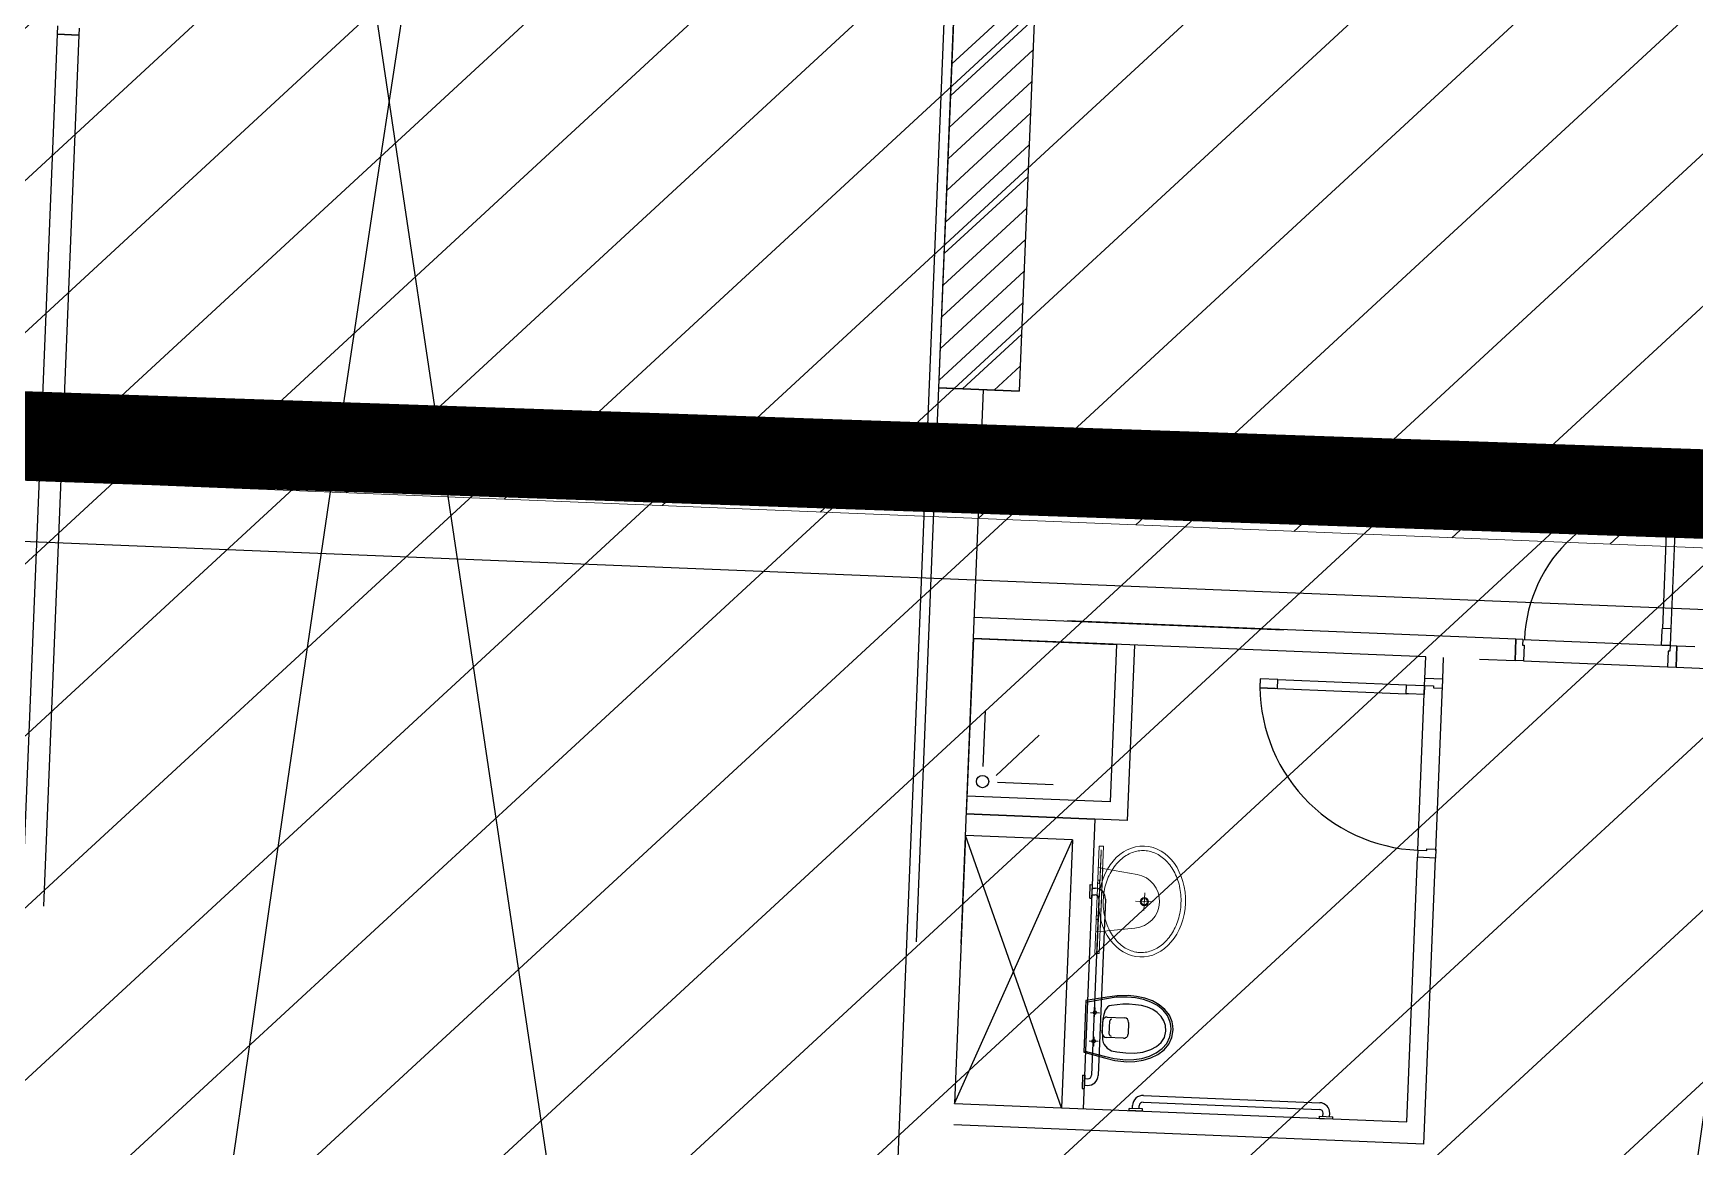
# Model space of a CAD drawing. Extents: x -678889171 to 586587, y -792238163 to 335485.
# Drawn here: x -678754277 to -678744992, y -791956724 to -791950503 of the extents above; entities that cross this region are included whole.
import ezdxf
from ezdxf.enums import TextEntityAlignment as Align

# ---------------------------------------------------------------- set-up
doc = ezdxf.new("R2010")
doc.units = 0
doc.header["$MEASUREMENT"] = 0
for name, color, linetype in [('A-FLOR-PATT', 252, 'Continuous'), ('A-SITE-PATT', 252, 'Continuous'), ('A-WALL', 252, 'Continuous')]:
    doc.layers.add(name, color=color, linetype=linetype)
for name, color, linetype, lineweight in [('BASEMENT3 LAYOUT$0$A-TABL-TEXT', 252, 'Continuous', 30), ('BASEMENT3 LAYOUT$0$HATCH2', 252, 'Continuous', 15), ('Ground floor Towers$0$04-Ground Floor$0$A-FIX', 252, 'Continuous', 0)]:
    doc.layers.add(name, color=color, linetype=linetype, lineweight=lineweight)
doc.styles.add('Ground floor Towers$0$$Bas01-Rname$0$EN-SC', font='swissc.ttf')
doc.styles.add('Ground floor Towers$0$$Bas01-Rname$0$EN-SCL', font='swisscl.ttf')
doc.styles.add('Ground floor Towers$0$04-Ground Floor$0$V2-lower ground$0$LEVEL  FOR LICENSE LOWER GR$0$$LG- LEVEL$0$AR-SR', font='sarb.shx')

# ---------------------------------------------------------------- blocks, each defined once
blk = doc.blocks.new('A$C61C61320')
at = {"layer": 'BASEMENT3 LAYOUT$0$HATCH2'}
h = blk.add_hatch(dxfattribs=at)
h.set_pattern_fill('ANSI31', color=256, scale=5000, style=0)
h.set_pattern_definition([(45, (1320016.062358054, 343948.7931753235), (-441.9417382415922, 441.9417382415922), [])])
h.paths.add_polyline_path([(11086.00013759569, 20764.88754983409), (-87874.57371154218, 20764.88754983409), (-87874.57371154218, -14411.92520058152), (11086.00013759569, -14411.92520058152)])
h = blk.add_hatch(dxfattribs=at)
h.set_pattern_fill('JIS_WOOD', color=256, scale=1000, style=0)
h.set_pattern_definition([(45, (-845211.5632561638, -471074.8112416068), (-499.9999991609842, 499.9999991609843), [])])
edge = h.paths.add_edge_path()
edge.add_line((-87728.88771757309, -14436.92520058164), (11085.99286301623, -14077.61977391216))
edge.add_line((11085.9928630162, -14077.61977391216), (11086.00013759563, -61296.12011963065))
edge.add_line((11086.00013759569, -61296.12011963065), (-23868.16462742418, -60220.57708285929))
edge.add_line((-23868.16462742421, -60220.57708285929), (-23388.15647815715, -47455.2645226442))
edge.add_arc((-38984.06513334403, -44366.02445463254), 15898.9235792472, 348.7958745272753, 525.9866040010601)
edge.add_line((-54409.82303213701, -40516.12001080933), (-55179.78612954497, -49076.3717473704))
edge.add_line((-55179.78612954495, -49076.3717473704), (-87616.00626249687, -47227.09333388295))
edge.add_line((-87616.00626249681, -47227.09333388295), (-87728.88771757303, -14436.92520058164))
at = {"layer": 'BASEMENT3 LAYOUT$0$A-TABL-TEXT', "const_width": 500}
blk.add_lwpolyline([(-87874.57371154218, -14411.92520058152), (11006.35061529244, -13813.14535745487)], dxfattribs=at)
at = {"layer": 'BASEMENT3 LAYOUT$0$HATCH2'}
blk.add_lwpolyline([(11086.00013759569, 20764.88754983409), (-87874.57371154218, 20764.88754983409), (-87874.57371154218, -14411.92520058152), (11086.00013759569, -14411.92520058152)], close=True, dxfattribs=at)
blk = doc.blocks.new('2')
at = {"layer": 'BASEMENT3 LAYOUT$0$A-TABL-TEXT', "const_width": 500}
blk.add_lwpolyline([(28948.80462125619, 217778.7896551112), (130982.8937054502, 218396.6636916995)], dxfattribs=at)
blk = doc.blocks.new('Ground floor Towers$0$04-Ground Floor$0$PLann')
at = {"layer": 'Ground floor Towers$0$04-Ground Floor$0$A-FIX'}
for p, q in [((86.54599381877051, -762.7636714310493), (80.35569658232271, -716.4148793086197)), ((86.54599381877051, -762.7636714310493), (80.35569658232271, -716.4148793086197)), ((439.0201068176393, -741.4148793086197), (80.35569658232998, -741.4148793086197)), ((439.0201068176393, -741.4148793086197), (80.35569658232998, -741.4148793086197)), ((432.8298095811915, -762.7636714310493), (439.020106817632, -716.4148793086197)), ((432.8298095811915, -762.7636714310493), (439.020106817632, -716.4148793086197)), ((109.6894728402694, -935.0408150126723), (86.54599381877051, -762.7636714310493)), ((109.6894728402694, -935.0408150126723), (86.54599381877051, -762.7636714310493)), ((409.6863305596926, -935.0408150126723), (432.8298095811915, -762.7636714310493)), ((409.6863305596926, -935.0408150126723), (432.8298095811915, -762.7636714310493)), ((309.7218895310143, -981.4150307116788), (209.7218895310143, -981.4150307116788)), ((309.7218895310143, -981.4150307116788), (209.7218895310143, -981.4150307116788)), ((259.7218895310143, -1031.415030711679), (259.7218895310143, -931.4150307116788)), ((259.7218895310143, -1031.415030711679), (259.7218895310143, -931.4150307116788))]:
    blk.add_line(p, q, dxfattribs=at)
for points in [[(-40.312098295748, -741.4148793086124), (-40.31209829575528, -716.4148793086124), (559.6879016957173, -716.414879308627), (559.6879016957246, -741.414879308627)], [(-40.312098295748, -741.4148793086124), (-40.31209829575528, -716.4148793086124), (559.6879016957173, -716.414879308627), (559.6879016957246, -741.414879308627)], [(169.687901699981, -726.4148793086197), (169.687901699981, -716.4148793086197), (149.687901699981, -716.4148793086197), (149.687901699981, -726.4148793086197)], [(169.687901699981, -726.4148793086197), (169.687901699981, -716.4148793086197), (149.687901699981, -716.4148793086197), (149.687901699981, -726.4148793086197)], [(369.687901699981, -726.4148793086197), (369.687901699981, -716.4148793086197), (349.687901699981, -716.4148793086197), (349.687901699981, -726.4148793086197)], [(369.687901699981, -726.4148793086197), (369.687901699981, -716.4148793086197), (349.687901699981, -716.4148793086197), (349.687901699981, -726.4148793086197)]]:
    blk.add_lwpolyline(points, close=True, dxfattribs=at)
at = {"layer": 'Ground floor Towers$0$04-Ground Floor$0$A-FIX', "const_width": 6.000000000000006}
blk.add_lwpolyline([(539.68790169571, -728.914879308627), (-20.31209829573345, -728.9148793086124)], dxfattribs=at)
blk.add_lwpolyline([(539.68790169571, -728.914879308627), (-20.31209829573345, -728.9148793086124)], dxfattribs=at)
at = {"layer": 'Ground floor Towers$0$04-Ground Floor$0$A-FIX'}
for radius in [22.5, 22.5, 17.5, 17.5]:
    blk.add_circle((259.7218895310143, -981.4150307116788), radius, dxfattribs=at)
blk.add_arc((259.687901699981, -915.096300397744), 151.3185789108752, 187.5738971129199, 352.4261028871238, dxfattribs=at)
blk.add_arc((259.687901699981, -915.096300397744), 151.3185789108752, 187.5738971129199, 352.4261028871238, dxfattribs=at)
at = {"layer": 'Ground floor Towers$0$04-Ground Floor$0$A-FIX', "extrusion": (7.453889935837879e-20, 4.794532955870854e-34, -1)}
blk.add_ellipse((259.687901699981, -968.9148793086197), major_axis=(-309.9999999999999, -3.37726916718637e-14), ratio=0.782258064516129, dxfattribs=at)
blk.add_ellipse((259.687901699981, -968.9148793086197), major_axis=(-309.9999999999999, -3.37726916718637e-14), ratio=0.782258064516129, dxfattribs=at)
at = {"layer": 'Ground floor Towers$0$04-Ground Floor$0$A-FIX'}
blk.add_open_spline([(-25.31209830001899, -968.9148793086197), (-25.31209830001899, -961.0473532923634), (-24.74826177230716, -953.1797335107321), (-21.94688169636356, -933.7138040595737), (-19.02874969334516, -922.1571387472641), (-10.72651512933953, -899.454247949433), (-5.341221260423481, -888.3081040044262), (7.824022180502652, -866.7212399558548), (15.60463788119523, -856.2814262584061), (33.40727327055356, -836.4263402777642), (43.42925202693732, -827.0120924017456), (65.47000209208636, -809.519838646599), (77.48831278559373, -801.442591484446), (103.1945126008795, -786.9007861311247), (116.8818020173348, -780.4366871150478), (145.5330059188564, -769.3441619468495), (160.4963153406861, -764.7159856540884), (191.259340903438, -757.4545625553137), (207.0584803542806, -754.8214399165217), (239.0234866660467, -751.6403371148617), (255.1887987517985, -751.0924030846863), (287.4039406834927, -752.1004471453844), (303.4532205674259, -753.6564111157486), (334.9580592607817, -758.8191438276399), (350.4130546213055, -762.4258327888592), (380.2716868264761, -771.566396389614), (394.6747327273697, -777.1000946792838), (422.0097014143612, -789.9042368507062), (434.9410130482429, -797.1743427078754), (458.9687226448441, -813.2014620853361), (470.0645621094009, -821.957880902758), (490.1314457941044, -840.6620015592771), (499.1021882832429, -850.6087965773104), (514.71676492181, -871.3746952507636), (521.360876551109, -882.1927554648491), (532.2094788990435, -904.3891791588821), (536.4149606392457, -915.7669447007638), (542.3439672467066, -938.8049850783054), (544.0686324167546, -950.4657399080379), (545.0290625510097, -973.8299000077086), (544.2650736414871, -985.5345976591261), (540.2808561496495, -1008.588967903771), (537.0952554489049, -1019.942150457376), (528.3334685381269, -1042.217521760073), (522.7561969821109, -1053.139511539054), (509.2870428868337, -1074.266178615521), (501.3946138569227, -1084.469971425539), (483.4504310836419, -1103.854033060284), (473.398764453661, -1113.033362512127), (451.3774193077479, -1130.072000512532), (439.4081869834918, -1137.930626129207), (413.8699141381294, -1152.066269717055), (400.3014342218594, -1158.342875468653), (371.9438301105984, -1169.104131254105), (357.1552677509462, -1173.58855604242), (326.7804472170537, -1180.615564144237), (311.1947245819465, -1183.158034953739), (279.6757942047116, -1186.216517610242), (263.7431022370729, -1186.732487697626), (231.9919756353847, -1185.720797278954), (216.174052556933, -1184.193150142403), (185.1103913328334, -1179.144884665787), (169.865177070249, -1175.624339791341), (140.3855784975676, -1166.707505830635), (126.1517431918546, -1161.311377935889), (99.09821272188856, -1148.823787617729), (86.27908606553683, -1141.732632118014), (62.40612803263502, -1126.091817920779), (51.35282246908901, -1117.542697451484), (31.29375764830911, -1099.26687379401), (22.2883045163544, -1089.54099612106), (6.52497928464436, -1069.216324533953), (-0.2330962097257725, -1058.618506770689), (-11.38655015674158, -1036.850484440553), (-15.78279724013555, -1025.68090786664), (-22.16650735261646, -1003.039409623204), (-24.15506525497767, -991.5671620497296), (-25.18630611181288, -976.3476007948402), (-25.31209830001899, -972.6312389288714), (-25.31209830001899, -968.9148793086197)], degree=3, knots=[0, 0, 0, 0, 0.112104300194936, 0.112104300194936, 0.2786233646926105, 0.2786233646926105, 0.4451424291902849, 0.4451424291902849, 0.6116614936879594, 0.6116614936879594, 0.7781805581856338, 0.7781805581856338, 0.9446996226833082, 0.9446996226833082, 1.111218687180983, 1.111218687180983, 1.277737751678657, 1.277737751678657, 1.444256816176331, 1.444256816176331, 1.610775880674006, 1.610775880674006, 1.77729494517168, 1.77729494517168, 1.943814009669355, 1.943814009669355, 2.110333074167029, 2.110333074167029, 2.276852138664704, 2.276852138664704, 2.443371203162378, 2.443371203162378, 2.609890267660052, 2.609890267660052, 2.776409332157727, 2.776409332157727, 2.942928396655401, 2.942928396655401, 3.109447461153076, 3.109447461153076, 3.27596652565075, 3.27596652565075, 3.440092326214613, 3.440092326214613, 3.604218126778477, 3.604218126778477, 3.76834392734234, 3.76834392734234, 3.932469727906204, 3.932469727906204, 4.096595528470067, 4.096595528470067, 4.260721329033931, 4.260721329033931, 4.424847129597794, 4.424847129597794, 4.588972930161658, 4.588972930161658, 4.753098730725521, 4.753098730725521, 4.917224531289385, 4.917224531289385, 5.081350331853248, 5.081350331853248, 5.245476132417112, 5.245476132417112, 5.409601932980975, 5.409601932980975, 5.573727733544839, 5.573727733544839, 5.737853534108702, 5.737853534108702, 5.901979334672566, 5.901979334672566, 6.066105135236429, 6.066105135236429, 6.230230935800293, 6.230230935800293, 6.283185307179586, 6.283185307179586, 6.283185307179586, 6.283185307179586], dxfattribs=at)
blk.add_open_spline([(-25.31209830001899, -968.9148793086197), (-25.31209830001899, -961.0473532923634), (-24.74826177230716, -953.1797335107321), (-21.94688169636356, -933.7138040595737), (-19.02874969334516, -922.1571387472641), (-10.72651512933953, -899.454247949433), (-5.341221260423481, -888.3081040044262), (7.824022180502652, -866.7212399558548), (15.60463788119523, -856.2814262584061), (33.40727327055356, -836.4263402777642), (43.42925202693732, -827.0120924017456), (65.47000209208636, -809.519838646599), (77.48831278559373, -801.442591484446), (103.1945126008795, -786.9007861311247), (116.8818020173348, -780.4366871150478), (145.5330059188564, -769.3441619468495), (160.4963153406861, -764.7159856540884), (191.259340903438, -757.4545625553137), (207.0584803542806, -754.8214399165217), (239.0234866660467, -751.6403371148617), (255.1887987517985, -751.0924030846863), (287.4039406834927, -752.1004471453844), (303.4532205674259, -753.6564111157486), (334.9580592607817, -758.8191438276399), (350.4130546213055, -762.4258327888592), (380.2716868264761, -771.566396389614), (394.6747327273697, -777.1000946792838), (422.0097014143612, -789.9042368507062), (434.9410130482429, -797.1743427078754), (458.9687226448441, -813.2014620853361), (470.0645621094009, -821.957880902758), (490.1314457941044, -840.6620015592771), (499.1021882832429, -850.6087965773104), (514.71676492181, -871.3746952507636), (521.360876551109, -882.1927554648491), (532.2094788990435, -904.3891791588821), (536.4149606392457, -915.7669447007638), (542.3439672467066, -938.8049850783054), (544.0686324167546, -950.4657399080379), (545.0290625510097, -973.8299000077086), (544.2650736414871, -985.5345976591261), (540.2808561496495, -1008.588967903771), (537.0952554489049, -1019.942150457376), (528.3334685381269, -1042.217521760073), (522.7561969821109, -1053.139511539054), (509.2870428868337, -1074.266178615521), (501.3946138569227, -1084.469971425539), (483.4504310836419, -1103.854033060284), (473.398764453661, -1113.033362512127), (451.3774193077479, -1130.072000512532), (439.4081869834918, -1137.930626129207), (413.8699141381294, -1152.066269717055), (400.3014342218594, -1158.342875468653), (371.9438301105984, -1169.104131254105), (357.1552677509462, -1173.58855604242), (326.7804472170537, -1180.615564144237), (311.1947245819465, -1183.158034953739), (279.6757942047116, -1186.216517610242), (263.7431022370729, -1186.732487697626), (231.9919756353847, -1185.720797278954), (216.174052556933, -1184.193150142403), (185.1103913328334, -1179.144884665787), (169.865177070249, -1175.624339791341), (140.3855784975676, -1166.707505830635), (126.1517431918546, -1161.311377935889), (99.09821272188856, -1148.823787617729), (86.27908606553683, -1141.732632118014), (62.40612803263502, -1126.091817920779), (51.35282246908901, -1117.542697451484), (31.29375764830911, -1099.26687379401), (22.2883045163544, -1089.54099612106), (6.52497928464436, -1069.216324533953), (-0.2330962097257725, -1058.618506770689), (-11.38655015674158, -1036.850484440553), (-15.78279724013555, -1025.68090786664), (-22.16650735261646, -1003.039409623204), (-24.15506525497767, -991.5671620497296), (-25.18630611181288, -976.3476007948402), (-25.31209830001899, -972.6312389288714), (-25.31209830001899, -968.9148793086197)], degree=3, knots=[0, 0, 0, 0, 0.112104300194936, 0.112104300194936, 0.2786233646926105, 0.2786233646926105, 0.4451424291902849, 0.4451424291902849, 0.6116614936879594, 0.6116614936879594, 0.7781805581856338, 0.7781805581856338, 0.9446996226833082, 0.9446996226833082, 1.111218687180983, 1.111218687180983, 1.277737751678657, 1.277737751678657, 1.444256816176331, 1.444256816176331, 1.610775880674006, 1.610775880674006, 1.77729494517168, 1.77729494517168, 1.943814009669355, 1.943814009669355, 2.110333074167029, 2.110333074167029, 2.276852138664704, 2.276852138664704, 2.443371203162378, 2.443371203162378, 2.609890267660052, 2.609890267660052, 2.776409332157727, 2.776409332157727, 2.942928396655401, 2.942928396655401, 3.109447461153076, 3.109447461153076, 3.27596652565075, 3.27596652565075, 3.440092326214613, 3.440092326214613, 3.604218126778477, 3.604218126778477, 3.76834392734234, 3.76834392734234, 3.932469727906204, 3.932469727906204, 4.096595528470067, 4.096595528470067, 4.260721329033931, 4.260721329033931, 4.424847129597794, 4.424847129597794, 4.588972930161658, 4.588972930161658, 4.753098730725521, 4.753098730725521, 4.917224531289385, 4.917224531289385, 5.081350331853248, 5.081350331853248, 5.245476132417112, 5.245476132417112, 5.409601932980975, 5.409601932980975, 5.573727733544839, 5.573727733544839, 5.737853534108702, 5.737853534108702, 5.901979334672566, 5.901979334672566, 6.066105135236429, 6.066105135236429, 6.230230935800293, 6.230230935800293, 6.283185307179586, 6.283185307179586, 6.283185307179586, 6.283185307179586], dxfattribs=at)
blk = doc.blocks.new('GR')
at = {"layer": 'A-FLOR-PATT'}
for p, q in [((49525, 196905), (34393.90724153118, 276184.0878004957)), ((45305, 268485), (45305, 225220)), ((45359.41533091813, 233667.6908201417), (45359.41533091824, 245310.1052580429)), ((45809.41533091807, 245310.1052580429), (45809.41533091813, 233667.6908201417)), ((45356.68012906866, 236662.42511103), (45356.68012906864, 233668.5074440098)), ((45359.41533091757, 235479.3060677536), (45809.41533091804, 235929.306067754)), ((45809.4153309181, 235906.2079005374), (45809.41533091811, 233668.3520064863)), ((45359.41533091757, 235302.5293724574), (45809.41533091757, 235752.5293724574)), ((45359.41533091757, 235125.7526771603), (45809.41533091804, 235575.7526771608)), ((40356.77243995946, 235489.7566334504), (40356.78966198245, 235442.3882228832)), ((40476.77587643277, 235480.3265804687), (40476.78965405113, 235442.4318520151)), ((40356.61064099745, 235442.4302653391), (40356.67630386511, 230571.6429369718)), ((40356.61064099744, 235442.4302653391), (40476.6106409975, 235442.4302653391)), ((40356.78966198245, 235442.3882228832), (40476.78965405113, 235442.4318520151)), ((40476.78965405113, 235442.4318520151), (40356.78966198245, 235442.3882228832)), ((40476.6106409877, 235442.4317869302), (40356.78966198245, 235442.3882228832)), ((40476.6106409878, 235442.4317869304), (40476.67663841092, 230571.6429369718)), ((45359.41533091757, 234948.9759818641), (45809.41533091757, 235398.9759818641)), ((45359.41533091757, 234772.199286567), (45809.41533091804, 235222.1992865675)), ((45359.41533091757, 234595.4225912709), (45809.41533091757, 235045.4225912709)), ((45359.41533091757, 234418.6458959738), (45809.41533091804, 234868.6458959742)), ((45359.41533091757, 234241.8692006776), (45809.41533091757, 234691.8692006776)), ((45359.41533091757, 234065.0925053805), (45809.41533091804, 234515.092505381)), ((45359.41533091757, 233888.3158100843), (45809.41533091757, 234338.3158100843)), ((45359.41533091757, 233711.5391147872), (45809.41533091804, 234161.5391147877)), ((45492.34373156913, 233667.6908201426), (45809.41533091757, 233984.7624194911)), ((45669.12042686623, 233667.6908201426), (45809.41533091804, 233807.9857241944)), ((45356.68012906864, 233668.5074440098), (45809.41533091811, 233668.3520064863)), ((45809.41533091813, 233667.6908201417), (45359.41533091813, 233667.6908201417)), ((45359.41533091813, 230571.6429369718), (45359.41533091813, 233667.6908201417)), ((45609.41533091813, 230571.6429369718), (45609.41533091813, 233667.6908201417)), ((49454.1108539931, 233211.3031251163), (49454.07640994701, 233116.5663039816)), ((49454.1108539931, 233211.3031251163), (49454.08088767307, 233128.8820907294)), ((49454.08088767307, 233128.8820907294), (49454.1108539931, 233211.3031251163)), ((49501.47926456027, 233211.2859030933), (49454.1108539931, 233211.3031251163)), ((49501.44482051418, 233116.5490819587), (49501.47926456027, 233211.2859030933)), ((49454.07640994701, 233116.5663039816), (49453.84907924349, 232491.3032844935)), ((49454.07640994701, 233116.5663039816), (49501.44482051418, 233116.5490819587)), ((49501.44482051418, 233116.5490819587), (49501.21748981066, 232491.2860624705)), ((-2250.000000000029, 232605), (106690.0000000001, 232605)), ((49453.8146351974, 232396.566463359), (49453.84460151743, 232478.9874977463)), ((49453.84460151743, 232478.9874977463), (49453.84907924349, 232491.3032844935)), ((49453.84907924349, 232491.3032844935), (49501.21748981066, 232491.2860624705)), ((49501.21748981066, 232491.2860624705), (49501.18304576457, 232396.549241336)), ((45609.40874313971, 232396.5355519502), (47339.07115496803, 232396.5355519502)), ((48639.03434430827, 232396.5355514214), (46130.44168593171, 232396.5354895909)), ((48639.03434430854, 232276.862690086), (48639.07797344029, 232396.8626821546)), ((48639.07797344029, 232396.8626821546), (48639.03434430854, 232276.862690086)), ((48639.03434430827, 232396.8626440381), (48639.03434430827, 232276.8626900853)), ((48639.07790835551, 232396.6836690912), (48639.03434430854, 232276.862690086)), ((48676.97270189389, 232396.8489045362), (48639.07797344029, 232396.8626821546)), ((48676.97270189389, 232396.8489045362), (48676.96093351243, 232364.4804929778)), ((48676.96093351243, 232364.4804929778), (48686.434615626, 232364.4770485731)), ((48676.97270189389, 232396.8489045362), (49501.18304576457, 232396.549241336)), ((48686.434615626, 232364.4770485731), (48686.40275487571, 232276.8454680629)), ((49501.18304576457, 232396.549241336), (49453.8146351974, 232396.566463359)), ((49491.69759526954, 232364.1842741821), (49491.66573451925, 232276.5526936719)), ((49501.17127738311, 232364.1808297776), (49491.69759526954, 232364.1842741821)), ((49501.18304576457, 232396.549241336), (49501.17127738311, 232364.1808297776)), ((49501.18304576457, 232396.549241336), (49539.07777421863, 232396.5354637176)), ((49539.03414508689, 232276.5354716489), (49539.07777421863, 232396.5354637176)), ((49539.07777421841, 232396.535463717), (49539.07777421841, 232276.5355622348)), ((49539.07777421842, 232396.535463717), (49639.07777421841, 232396.5354610388)), ((45609.40874313971, 232276.5355519502), (45609.39406705238, 231296.1410562475)), ((48139.07115825233, 232276.535508445), (45609.40874313971, 232276.5355513055)), ((45609.40874193166, 231396.1410453312), (45609.40874453179, 232276.1410453321)), ((45609.40874453179, 232276.1410453321), (46409.40874453179, 232276.1410453321)), ((45609.45871237624, 232276.5355519493), (45609.42519074914, 231296.1410562474)), ((46409.40874453179, 232276.1410453321), (46409.40874193166, 231396.1410453312)), ((46509.40874453179, 232276.5355765821), (46509.40874163633, 231296.1410535895)), ((48139.07115621915, 232156.535508445), (48139.07115825233, 232276.535508445)), ((48239.07115621912, 232156.5355084449), (48239.07115824337, 232276.8626883914)), ((48439.07774602177, 232276.8626883914), (48639.03434430827, 232276.8626900853)), ((48686.40275487571, 232276.8454680629), (48639.03434430854, 232276.862690086)), ((48686.40275487571, 232276.8454680629), (49491.66573451925, 232276.5526936719)), ((49491.66573451925, 232276.5526936719), (49539.03414508689, 232276.5354716489)), ((49539.07777421841, 232276.5355622348), (49859.07781717769, 232276.5355676566)), ((48239.07114253455, 232156.5355111819), (48139.07114253457, 232156.535508445)), ((48239.07115621912, 232156.5355111819), (48139.07115621919, 232156.5355111819)), ((48139.07115621919, 232116.5355111819), (48139.07115621919, 232156.5355111819)), ((48239.07115621912, 232106.5355111819), (48239.07115621912, 232156.5355111819)), ((47319.07115621945, 232116.5355111819), (47219.07115621948, 232116.5355111819)), ((47219.07115621948, 232116.5355111819), (47219.07115621948, 232066.535511182)), ((47219.07115621948, 232066.535511182), (47306.07115621946, 232066.535511182)), ((47306.07115621946, 232066.535511182), (47219.07115621948, 232066.535511182)), ((47219.07115621948, 232066.535511182), (47319.07115621945, 232066.535511182)), ((47319.07115621945, 232066.535511182), (47319.07115621945, 232116.5355111819)), ((47319.07115621945, 232116.5355111819), (48039.07115621922, 232116.5355111819)), ((47319.07115621945, 232066.535511182), (48039.07115621922, 232066.535511182)), ((48039.07115621922, 232066.535511182), (48039.07115621922, 232116.5355111819)), ((48039.07115621922, 232116.5355111819), (48139.07115621919, 232116.5355111819)), ((48052.07115621922, 232066.535511182), (48039.07115621922, 232066.535511182)), ((48139.07115621919, 232066.535511182), (48052.07115621922, 232066.535511182)), ((48139.07115621919, 232116.5355111819), (48189.07115621917, 232116.5355111819)), ((48139.07115621919, 232116.5355111819), (48139.07115621919, 232066.535511182)), ((48139.07115621919, 231196.5355111822), (48139.07115621919, 232116.5355111819)), ((48189.07115621917, 232116.5355111819), (48189.07115621917, 232106.5355111819)), ((48189.07115621917, 232106.5355111819), (48239.07115621912, 232106.5355111819)), ((48239.07115621919, 231196.5355111822), (48239.07115621919, 232116.5355111819)), ((45692.88914606197, 231564.1677263959), (45692.88914606196, 231875.7407257693)), ((45767.5031882869, 231518.3516812283), (45998.24296061323, 231752.2101712612)), ((46409.40874193166, 231396.1410453312), (45609.40874193166, 231396.1410453312)), ((45776.55377996807, 231480.5030925117), (46088.12677934144, 231480.5030925935)), ((45609.39406705265, 231296.1410738051), (46328.48320830224, 231296.1410541238)), ((46509.40874163633, 231296.1410535895), (45609.39406705238, 231296.1410562475)), ((46328.48320830224, 231296.1410541238), (45609.39406705238, 231296.1410562475)), ((46328.48320830224, 231296.1410541238), (46328.48316398785, 229677.0045728838)), ((45609.42108771177, 231176.1410562475), (45609.36982927003, 229677.0045728837)), ((46208.48320501794, 229677.0045728837), (45609.36982927, 231176.1410544782)), ((45609.36982927, 229677.0045728837), (46208.48320501794, 231176.1410544782)), ((46208.48320501794, 231176.1410544782), (45609.39406669798, 231176.1410562475)), ((46208.48320501794, 231176.1410544782), (46208.48316398785, 229677.0045761681)), ((48139.07115621919, 231196.5355111822), (48189.07115621917, 231196.5355111822)), ((48139.07115621919, 231196.5355111822), (48139.07115621919, 231156.5355111822)), ((48239.07115621912, 231156.5355111822), (48139.07115621919, 231156.5355111822)), ((48239.07116990334, 231156.5355111819), (48139.07116990371, 231156.535508445)), ((48139.07122939929, 229677.0045728838), (48139.07118358828, 231156.5356637084)), ((48189.07115621917, 231196.5355111822), (48189.07115621917, 231206.5355111822)), ((48189.07115621917, 231206.5355111822), (48239.07115621912, 231206.5355111822)), ((48239.07115621912, 231206.5355111822), (48239.07115621912, 231156.5355111822)), ((48239.07123310539, 229557.3107185565), (48239.07118358827, 231156.5356637083)), ((46437.31775272253, 230305.8953933086, -2.166913846669273), (46319.842496426, 230281.3073319476, -2.166913846669273)), ((46434.54438276267, 230296.5291898561, -2.166913846669273), (46319.84249649347, 230270.7276911917, -2.166913846669273)), ((46319.842496426, 230281.3073319476, -2.166913846671937), (46319.84249627465, 229992.4331399797, -2.166913846671937)), ((46488.01757252018, 230306.9027724928, -2.166913846669273), (46434.54438276267, 230296.5291898561, -2.166913846669273)), ((46492.46023911131, 230315.7016840004, -2.166913846669273), (46437.31775272253, 230305.8953933086, -2.166913846669273)), ((46549.76475232823, 230310.6436637813, -2.166913846669273), (46488.01757252018, 230306.9027724928, -2.166913846669273)), ((46555.29209281949, 230319.440457441, -2.166913846669273), (46492.46023911131, 230315.7016840004, -2.166913846669273)), ((46595.51087713093, 230307.7775676896, -2.166913846669273), (46549.76475232823, 230310.6436637813, -2.166913846669273)), ((46601.60229044536, 230316.5949535546, -2.166913846669273), (46555.29209281949, 230319.440457441, -2.166913846669273)), ((46640.16377180821, 230300.5315067537, -2.166913846669273), (46595.51087713093, 230307.7775676896, -2.166913846669273)), ((46647.33769887738, 230308.2404073543, -2.166913846669273), (46601.60229044536, 230316.5949535546, -2.166913846669273)), ((46682.57037833679, 230287.215634568, -2.166913846669273), (46640.16377180821, 230300.5315067537, -2.166913846669273)), ((46690.84961380881, 230294.3800379914, -2.166913846669273), (46647.33769887738, 230308.2404073543, -2.166913846669273)), ((46720.56461016399, 230269.5045846667, -2.166913846669273), (46682.57037833679, 230287.215634568, -2.166913846669273)), ((46729.94695165573, 230274.9964300397, -2.166913846669273), (46690.84961380881, 230294.3800379914, -2.166913846669273)), ((46347.83162967464, 230216.8702359417, -2.166913846669273), (46398.00864583349, 230216.8702359022, -2.166913846669273)), ((46365.48134668947, 230223.499665781, -2.166913846669273), (46362.71335606363, 230216.888534126, -2.166913846669273)), ((46362.71335606363, 230216.888534126, -2.166913846669273), (46365.45550894339, 230210.2666437957, -2.166913846669273)), ((46365.45550894339, 230210.2666437957, -2.166913846669273), (46372.06664062072, 230207.4986531474, -2.166913846669273)), ((46372.10323703477, 230226.241818698, -2.166913846669273), (46365.48134668947, 230223.499665781, -2.166913846669273)), ((46372.03758374563, 230192.6169267883, -2.166913846669273), (46372.13873216788, 230244.4209538121, -2.166913846669273)), ((46372.06664062072, 230207.4986531474, -2.166913846669273), (46378.68853090639, 230210.2408060571, -2.166913846669273)), ((46378.71436865247, 230223.4738280424, -2.166913846669273), (46372.10323703477, 230226.241818698, -2.166913846669273)), ((46378.68853090639, 230210.2408060571, -2.166913846669273), (46381.45652159184, 230216.8519377194, -2.166913846669273)), ((46381.45652159184, 230216.8519377194, -2.166913846669273), (46378.71436865247, 230223.4738280424, -2.166913846669273)), ((46422.24550478382, 230208.347183217, -2.166913846669273), (46418.87476942966, 230181.9093133626, -2.166913846669273)), ((46428.88661846684, 230232.0452788667, -2.166913846669273), (46422.24550478382, 230208.347183217, -2.166913846669273)), ((46442.15513556293, 230250.1985762199, -2.166913846669273), (46428.88661846684, 230232.0452788667, -2.166913846669273)), ((46451.53963720005, 230256.7967890093, -2.166913846669273), (46442.15513556293, 230250.1985762199, -2.166913846669273)), ((46442.90060679816, 230194.3702358728, -2.166913846669273), (46537.90060679816, 230194.3702358204, -2.166913846669273)), ((46463.13149433571, 230260.6356095911, -2.166913846669273), (46451.53963720005, 230256.7967890093, -2.166913846669273)), ((46526.53707819453, 230269.341088366, -2.166913846669273), (46463.13149433571, 230260.6356095911, -2.166913846669273)), ((46561.27155668678, 230270.921979253, -2.166913846669273), (46526.53707819453, 230269.341088366, -2.166913846669273)), ((46596.54299276521, 230269.7467394111, -2.166913846669273), (46561.27155668678, 230270.921979253, -2.166913846669273)), ((46631.26671252982, 230265.8174867181, -2.166913846669273), (46596.54299276521, 230269.7467394111, -2.166913846669273)), ((46664.33423074604, 230258.0517074341, -2.166913846669273), (46631.26671252982, 230265.8174867181, -2.166913846669273)), ((46694.61740176752, 230246.4082171634, -2.166913846669273), (46664.33423074604, 230258.0517074341, -2.166913846669273)), ((46721.05222867303, 230230.3684479033, -2.166913846669273), (46694.61740176752, 230246.4082171634, -2.166913846669273)), ((46753.05747309892, 230245.1877401022, -2.166913846669273), (46720.56461016399, 230269.5045846667, -2.166913846669273)), ((46744.15719469151, 230208.825015678, -2.166913846669273), (46721.05222867303, 230230.3684479033, -2.166913846669273)), ((46762.9799913059, 230249.5721591276, -2.166913846669273), (46729.94695165573, 230274.9964300397, -2.166913846669273)), ((46760.10115251385, 230186.1891938559, -2.166913846669273), (46744.15719469151, 230208.825015678, -2.166913846669273)), ((46778.90243179217, 230215.9160501378, -2.166913846669273), (46753.05747309892, 230245.1877401022, -2.166913846669273)), ((46789.38576127676, 230218.6506635234, -2.166913846669273), (46762.9799913059, 230249.5721591276, -2.166913846669273)), ((46795.36399006972, 230180.6101778653, -2.166913846669273), (46778.90243179217, 230215.9160501378, -2.166913846669273)), ((46806.38643746477, 230181.6950279454, -2.166913846669273), (46789.38576127676, 230218.6506635234, -2.166913846669273)), ((46418.87476942966, 230181.9093133626, -2.166913846669273), (46417.65861280097, 230125.6819769084, -2.166913846669273)), ((46417.65861280097, 230125.6819769084, -2.166913846669273), (46421.9678549062, 230066.1464306743, -2.166913846669273)), ((46417.90060675033, 230104.3702358859, -2.166913846669273), (46417.90060678438, 230169.3702358859, -2.166913846669273)), ((46457.90060674247, 230099.3702358633, -2.166913846669273), (46457.90060680144, 230174.3702358469, -2.166913846669273)), ((46562.90060678438, 230169.3702358073, -2.166913846669273), (46562.90060675033, 230104.3702358073, -2.166913846669273)), ((46749.38642689318, 230064.9431066221, -2.166913846669273), (46765.97281113396, 230093.5679159126, -2.166913846669273)), ((46769.96343906309, 230159.7254862556, -2.166913846669273), (46760.10115251385, 230186.1891938559, -2.166913846669273)), ((46765.97281113396, 230093.5679159126, -2.166913846669273), (46772.1158999405, 230128.8513457259, -2.166913846669273)), ((46772.1158999405, 230128.8513457259, -2.166913846669273), (46769.96343906309, 230159.7254862556, -2.166913846669273)), ((46781.35507484536, 230061.0192332631, -2.166913846669273), (46796.85017077768, 230097.3690811564, -2.166913846669273)), ((46791.82548551654, 230057.1373356522, -2.166913846669273), (46807.88787340105, 230095.1564801171, -2.166913846669273)), ((46800.2930400956, 230160.7509451543, -2.166913846669273), (46795.36399006972, 230180.6101778653, -2.166913846669273)), ((46796.85017077768, 230097.3690811564, -2.166913846669273), (46801.89976865423, 230139.2494886774, -2.166913846669273)), ((46801.89976865423, 230139.2494886774, -2.166913846669273), (46800.2930400956, 230160.7509451543, -2.166913846669273)), ((46811.31332722601, 230160.7294278183, -2.166913846669273), (46806.38643746477, 230181.6950279454, -2.166913846669273)), ((46807.88787340105, 230095.1564801171, -2.166913846669273), (46812.91899692026, 230138.6856343837, -2.166913846669273)), ((46812.91899692026, 230138.6856343837, -2.166913846669273), (46811.31332722601, 230160.7294278183, -2.166913846669273)), ((46319.85967188777, 230001.2297767135, -2.166913846669273), (46434.45924366664, 229975.1609382391, -2.166913846669273)), ((46347.83162954884, 230056.8702359417, -2.166913846669273), (46398.00864570769, 230056.8702359022, -2.166913846669273)), ((46362.7133559378, 230056.8519377339, -2.166913846669273), (46365.45550882799, 230063.4738280599, -2.166913846669273)), ((46365.48134655322, 230050.2408060746, -2.166913846669273), (46362.7133559378, 230056.8519377339, -2.166913846669273)), ((46365.45550882799, 230063.4738280599, -2.166913846669273), (46372.06664050963, 230066.2418186978, -2.166913846669273)), ((46372.10323689424, 230047.4986531471, -2.166913846669273), (46365.48134655322, 230050.2408060746, -2.166913846669273)), ((46372.03758365797, 230081.1235450569, -2.166913846669273), (46372.13873199876, 230029.3195180329, -2.166913846669273)), ((46372.06664050963, 230066.2418186978, -2.166913846669273), (46378.68853079103, 230063.4996657777, -2.166913846669273)), ((46378.71436851627, 230050.2666437923, -2.166913846669273), (46372.10323689424, 230047.4986531471, -2.166913846669273)), ((46378.68853079103, 230063.4996657777, -2.166913846669273), (46381.45652146608, 230056.888534111, -2.166913846669273)), ((46381.45652146608, 230056.888534111, -2.166913846669273), (46378.71436851627, 230050.2666437923, -2.166913846669273)), ((46421.9678549062, 230066.1464306743, -2.166913846669273), (46425.23726568783, 230051.8006030296, -2.166913846669273)), ((46425.23726568783, 230051.8006030296, -2.166913846669273), (46431.28776217821, 230039.6620885115, -2.166913846669273)), ((46431.28776217821, 230039.6620885115, -2.166913846669273), (46449.42919960478, 230020.319397384, -2.166913846669273)), ((46537.90060673656, 230079.3702358204, -2.166913846669273), (46442.90060673656, 230079.3702358728, -2.166913846669273)), ((46449.42919960478, 230020.319397384, -2.166913846669273), (46474.76413973882, 230007.6008905702, -2.166913846669273)), ((46474.76413973882, 230007.6008905702, -2.166913846669273), (46503.41046634297, 230002.0347934524, -2.166913846669273)), ((46503.41046634297, 230002.0347934524, -2.166913846669273), (46555.22864726945, 229998.0721634744, -2.166913846669273)), ((46602.63105827482, 229999.0859809167, -2.166913846669273), (46648.39658256552, 230006.1554980403, -2.166913846669273)), ((46648.39658256552, 230006.1554980403, -2.166913846669273), (46693.07513895776, 230023.1627885993, -2.166913846669273)), ((46686.94946558453, 229985.6882750828, -2.166913846669273), (46724.47455331963, 230005.4646152214, -2.166913846669273)), ((46693.07513895776, 230023.1627885993, -2.166913846669273), (46724.54558594278, 230041.8445789137, -2.166913846669273)), ((46724.47455331963, 230005.4646152214, -2.166913846669273), (46756.47856261158, 230030.7618999579, -2.166913846669273)), ((46724.54558594278, 230041.8445789137, -2.166913846669273), (46749.38642689318, 230064.9431066221, -2.166913846669273)), ((46733.83105700574, 229997.7234386166, -2.166913846669273), (46766.94465287277, 230024.6672675218, -2.166913846669273)), ((46756.47856261158, 230030.7618999579, -2.166913846669273), (46781.35507484536, 230061.0192332631, -2.166913846669273)), ((46766.94465287277, 230024.6672675218, -2.166913846669273), (46791.82548551654, 230057.1373356522, -2.166913846669273)), ((46319.84249627465, 229992.4331399797, -2.166913846669273), (46381.55638884006, 229979.1256860651, -2.166913846669273)), ((46381.55638884006, 229979.1256860651, -2.166913846669273), (46437.19491599106, 229965.2199456822, -2.166913846669273)), ((46434.45924366664, 229975.1609382391, -2.166913846669273), (46490.10425149222, 229964.5743000825, -2.166913846669273)), ((46437.19491599106, 229965.2199456822, -2.166913846669273), (46494.50926274532, 229954.0877090896, -2.166913846669273)), ((46490.10425149222, 229964.5743000825, -2.166913846669273), (46555.69779142116, 229960.5847734343, -2.166913846669273)), ((46494.50926274532, 229954.0877090896, -2.166913846669273), (46561.18641765034, 229949.553727621, -2.166913846669273)), ((46555.22864726945, 229998.0721634744, -2.166913846669273), (46602.63105827482, 229999.0859809167, -2.166913846669273)), ((46555.69779142116, 229960.5847734343, -2.166913846669273), (46600.91238026899, 229963.2515733257, -2.166913846669273)), ((46561.18641765034, 229949.553727621, -2.166913846669273), (46607.5073738846, 229952.2183672925, -2.166913846669273)), ((46600.91238026899, 229963.2515733257, -2.166913846669273), (46645.03136033871, 229971.4306769798, -2.166913846669273)), ((46607.5073738846, 229952.2183672925, -2.166913846669273), (46652.71318817871, 229961.5017205296, -2.166913846669273)), ((46645.03136033871, 229971.4306769798, -2.166913846669273), (46686.94946558453, 229985.6882750828, -2.166913846669273)), ((46652.71318817871, 229961.5017205296, -2.166913846669273), (46695.73977859937, 229976.8418323353, -2.166913846669273)), ((46695.73977859937, 229976.8418323353, -2.166913846669273), (46733.83105700574, 229997.7234386166, -2.166913846669273)), ((45609.40874313971, 229677.0045728837), (48139.07122939929, 229677.0045728837)), ((48239.07123310539, 229557.3107185565), (45609.41533091813, 229557.0348013749))]:
    blk.add_line(p, q, dxfattribs=at)
at = {"layer": 'A-FLOR-PATT', "ltscale": 0.5}
for p, q in [((46317.83773437161, 230929.5044727093), (46330.33773437093, 230929.5046071649)), ((46317.83854110532, 230854.5044727136), (46317.83773437161, 230929.5044727093)), ((46330.33854110459, 230854.5046071692), (46330.33773437093, 230929.5046071649)), ((46317.83854110532, 230854.5044727136), (46330.33854110459, 230854.5046071692)), ((46330.3379360544, 230910.754607166), (46347.80234111311, 230910.7547951355)), ((46330.33833942124, 230873.2546071681), (46347.80274448005, 230873.2547951376)), ((46367.83733100475, 230853.2547951979), (46367.83733100476, 229865.75479509)), ((46405.33283448295, 230852.5357126049), (46405.34183701179, 229865.5932962953)), ((46317.83692763792, 229864.5044727093), (46330.33692763718, 229864.5046071649)), ((46317.83692763792, 229864.5044727093), (46317.83773437161, 229789.5044727136)), ((46330.33692763718, 229864.5046071649), (46330.33773437092, 229789.5046071692)), ((46330.33712932061, 229845.7546071593), (46347.80317473826, 229845.7547950319)), ((46317.83773437161, 229789.5044727136), (46330.33773437092, 229789.5046071692)), ((46330.33753268752, 229808.2546071614), (46347.80357810511, 229808.254795034)), ((46661.58751188511, 229727.0041695168), (47649.08751199298, 229727.0041695168)), ((46662.30659447808, 229764.499672995), (47649.24901078772, 229764.5086755239)), ((46660.33769991383, 229689.5053796166), (46585.33769991816, 229689.504572883)), ((46585.33783437375, 229677.0045728837), (46585.33769991816, 229689.504572883)), ((46660.33783436942, 229677.0053796174), (46585.33783437375, 229677.0045728837)), ((46604.08769991707, 229689.5047745664), (46604.08751194754, 229706.9691796252)), ((46641.5876999149, 229689.5051779333), (46641.58751194536, 229706.9695829921)), ((46660.33783436942, 229677.0053796174), (46660.33769991383, 229689.5053796166)), ((47650.33769991813, 229689.5037661492), (47725.33769991382, 229689.504572883)), ((47650.33783437376, 229677.00376615), (47650.33769991813, 229689.5037661492)), ((47650.33783437376, 229677.00376615), (47725.33783436941, 229677.0045728837)), ((47669.08769992377, 229689.5039678327), (47669.08751205113, 229706.9700132503)), ((47706.58769992163, 229689.5043711996), (47706.58751204899, 229706.9704166172)), ((47725.33783436941, 229677.0045728837), (47725.33769991382, 229689.504572883))]:
    blk.add_line(p, q, dxfattribs=at)
at = {"layer": 'A-FLOR-PATT'}
blk.add_circle((45692.88914606197, 231480.5030924898), 34.1685376100978, dxfattribs=at)
for centre, radius, start, end in [((687279.656740699, 163488.6097753342), 649022.5456272444, 169.8809308091749, 188.016783999427), ((687279.656740699, 163488.6097753342), 640922.5456272444, 169.8809308091749, 188.016783999427), ((632160.6549194276, 163506.2511653661), 599695.8226879967, 171.0616030214717, 190.2201678661017), ((632160.6549194327, 163506.2511653659), 599145.8226880017, 171.0631954506245, 190.2296506374575), ((49501.18304576457, 232396.549241336), 814.7367156066392, 89.97916862960382, 179.9791686229331), ((48139.07115621919, 232116.5355111819), 919.9999999997059, 180, 270), ((46442.90060678438, 230169.3702358728, -2.166913846669273), 25, 89.99999996841706, 179.9999999699845), ((46537.90060678438, 230169.3702358204, -2.166913846669273), 25, 359.9999999699845, 89.99999996841706), ((46442.90060675034, 230104.3702358728, -2.166913846669273), 25, 179.9999999699845, 269.9999999684337), ((46467.90060680144, 230174.3702358379, -2.166913846669273), 10, 89.99999995497679, 179.9999999479732), ((46467.90060674246, 230099.3702358567, -2.166913846669273), 10, 179.9999999619804, 269.9999999549351), ((46537.90060675034, 230104.3702358204, -2.166913846669273), 24.99999999999272, 269.9999999684337, 359.9999999699845)]:
    blk.add_arc(centre, radius, start, end, dxfattribs=at)
at = {"layer": 'A-FLOR-PATT', "ltscale": 0.5}
for centre, radius, start, end in [((46347.80806822439, 230853.2258889776), 57.52890644299204, 359.3126039707521, 90.00570390306441), ((46347.80798961227, 230853.2254329099), 20.02936291438875, 0.08399347431967116, 90.0150041688823), ((46347.80798938005, 229865.7841576003), 20.02936314704811, 269.9862272876045, 359.9160058920196), ((46347.80799178398, 229865.7841415705), 57.52934670579482, 269.9956042405941, 359.9707726654487), ((46661.61641810546, 229706.9749067365), 57.52890644299202, 89.31260396956846, 180.005703903325), ((46661.61687417309, 229706.9748281243), 20.02936291438875, 90.08399347438399, 180.0150041682049), ((47649.0581655125, 229706.974830296), 57.52934670579481, 359.9956042413237, 89.97077266392162), ((47649.05814948278, 229706.9748278921), 20.02936314704811, 359.9862272869269, 89.91600589085006)]:
    blk.add_arc(centre, radius, start, end, dxfattribs=at)
at = {"layer": 'A-FLOR-PATT', "rotation": 89.99999999999993}
blk.add_blockref('Ground floor Towers$0$04-Ground Floor$0$PLann', (45642.06861211015, 230587.3485225394), dxfattribs=at)
at = {"layer": 'A-FLOR-PATT', "style": 'Ground floor Towers$0$04-Ground Floor$0$V2-lower ground$0$LEVEL  FOR LICENSE LOWER GR$0$$LG- LEVEL$0$AR-SR', "flags": 12}
for tag, p in [('L', (30296.07288644527, 72859.53473235783)), ('P', (30237.50458115668, 72203.99769414036))]:
    blk.add_attdef(tag, text='', height=500, dxfattribs=at).set_placement(p, align=Align.RIGHT)
at = {"layer": 'A-FLOR-PATT'}
for tag, p, height, style in [('N', (85492.25876324323, 56633.4995742733), 250, 'Ground floor Towers$0$$Bas01-Rname$0$EN-SC'), ('N', (89389.48149106537, 56633.4995742733), 250, 'Ground floor Towers$0$$Bas01-Rname$0$EN-SC'), ('N', (94597.61363499537, 56633.4995742733), 250, 'Ground floor Towers$0$$Bas01-Rname$0$EN-SC'), ('AN', (85922.66280553787, 56313.08159666645), 200, 'Ground floor Towers$0$$Bas01-Rname$0$EN-SCL'), ('AN', (89819.88553336001, 56313.08159666645), 200, 'Ground floor Towers$0$$Bas01-Rname$0$EN-SCL'), ('AN', (95028.01767729002, 56313.08159666645), 200, 'Ground floor Towers$0$$Bas01-Rname$0$EN-SCL'), ('SN', (85299.47460008037, 56025.08594095582), 200, 'Ground floor Towers$0$$Bas01-Rname$0$EN-SCL'), ('F', (85927.04975899268, 56008.67972904726), 200, 'Ground floor Towers$0$$Bas01-Rname$0$EN-SCL'), ('SN', (89196.69732790251, 56025.08594095582), 200, 'Ground floor Towers$0$$Bas01-Rname$0$EN-SCL'), ('F', (89824.27248681482, 56008.67972904726), 200, 'Ground floor Towers$0$$Bas01-Rname$0$EN-SCL'), ('SN', (94404.82947183252, 56025.08594095582), 200, 'Ground floor Towers$0$$Bas01-Rname$0$EN-SCL'), ('F', (95032.40463074483, 56008.67972904726), 200, 'Ground floor Towers$0$$Bas01-Rname$0$EN-SCL')]:
    blk.add_attdef(tag, p, '', height=height, dxfattribs=dict(at, style=style))
at = {"layer": 'A-FLOR-PATT', "style": 'Ground floor Towers$0$$Bas01-Rname$0$EN-SCL', "width": 0.8}
for p in [(85305.16036184286, 56295.1433535593), (89202.383089665, 56295.1433535593), (94410.51523359501, 56295.1433535593)]:
    blk.add_attdef('FN', p, '', height=250, dxfattribs=at)

msp = doc.modelspace()

# ---------------------------------------------------------------- block references
at = {"layer": 'A-SITE-PATT', "rotation": 357.6731745000001}
for name, p in [('A$C61C61320', (-678706236.4347705, -791940527.995869, -212772)), ('2', (-678833487.1858103, -792167746.3685482, -212772))]:
    msp.add_blockref(name, p, dxfattribs=at)

# ---------------------------------------------------------------- next in the draw order: block references
at = {"layer": 'A-WALL', "rotation": 357.6731745000001}
msp.add_blockref('GR', (-678804025.0995113, -792184118.4910543, -212772), dxfattribs=at)

doc.saveas('drawing.dxf')
